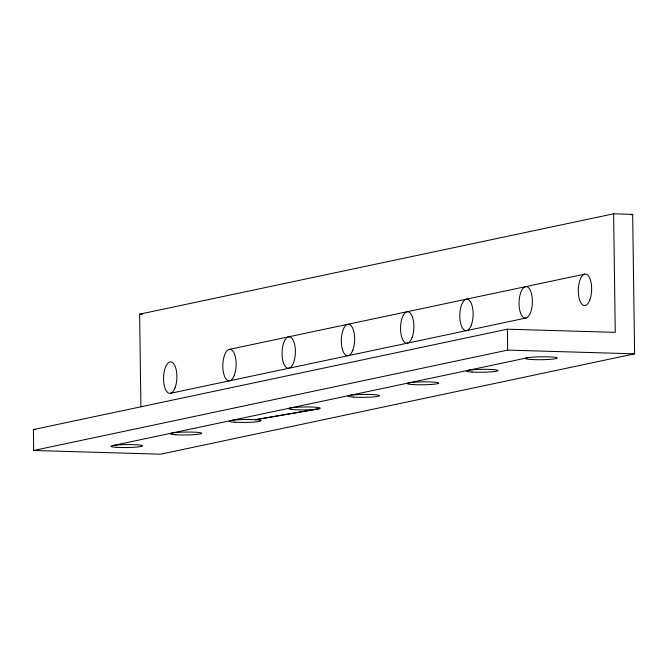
<?xml version="1.0" encoding="UTF-8"?>
<svg xmlns="http://www.w3.org/2000/svg" width="668" height="668" viewBox="0 0 668 668"><rect width="100%" height="100%" fill="white"/><g stroke="black" fill="none" stroke-linecap="round" stroke-linejoin="round"><path stroke-width="1" d="M140.915 406.72L139.62 314.169L613.616 213.81L632.654 214.37L634.6 353.831L160.604 454.19L33.692 450.474L33.4 429.557L507.396 329.19L615.27 332.355L613.616 213.81M630.617 214.795L632.654 214.37M229.249 349.397L584.742 274.122M170.44 393.318L525.933 318.043M33.692 450.474L507.688 350.107L634.6 353.831M112.491 445.639L527.244 357.823M316.59 409.192L255.401 419.713L318.795 408.841A15.756 1.453 -0.8 0 0 304.524 406.971A15.756 1.453 -0.8 0 0 290.238 409.233A15.756 1.453 -0.8 0 0 316.59 409.192L318.795 408.841M139.62 314.169L142.626 314.261M33.4 429.557L35.471 429.616M507.396 329.19L507.688 350.107M235.136 422.226A15.756 1.453 -0.8 0 0 260.787 421.007A15.756 1.453 -0.8 0 0 239.887 419.671A15.756 1.453 -0.8 0 0 235.136 422.226M531.386 359.501A15.756 1.453 -0.8 0 0 557.037 358.282A15.756 1.453 -0.8 0 0 536.137 356.946A15.756 1.453 -0.8 0 0 531.386 359.501M472.134 372.043A15.756 1.453 -0.8 0 0 497.785 370.824A15.756 1.453 -0.8 0 0 476.885 369.496A15.756 1.453 -0.8 0 0 472.134 372.043M589.836 299.907A15.756 6.655 -88.3 0 0 586.479 274.289A15.756 6.655 -88.3 0 0 578.58 295.239A15.756 6.655 -88.3 0 0 589.836 299.907M530.584 312.457A15.756 6.655 -88.3 0 0 527.227 286.839A15.756 6.655 -88.3 0 0 519.337 307.781A15.756 6.655 -88.3 0 0 530.584 312.457M412.891 384.584A15.756 1.453 -0.8 0 0 438.534 383.374A15.756 1.453 -0.8 0 0 417.642 382.038A15.756 1.453 -0.8 0 0 412.891 384.584M353.639 397.134A15.756 1.453 -0.8 0 0 379.29 395.915A15.756 1.453 -0.8 0 0 358.39 394.588A15.756 1.453 -0.8 0 0 353.639 397.134M471.332 324.999A15.756 6.655 -88.3 0 0 467.976 299.381A15.756 6.655 -88.3 0 0 460.085 320.331A15.756 6.655 -88.3 0 0 471.332 324.999M412.081 337.549A15.756 6.655 -88.3 0 0 408.732 311.931A15.756 6.655 -88.3 0 0 400.833 332.873A15.756 6.655 -88.3 0 0 412.081 337.549M352.838 350.09A15.756 6.655 -88.3 0 0 349.481 324.473A15.756 6.655 -88.3 0 0 341.582 345.414A15.756 6.655 -88.3 0 0 352.838 350.09M175.884 434.768A15.756 1.453 -0.8 0 0 201.536 433.549A15.756 1.453 -0.8 0 0 180.636 432.221A15.756 1.453 -0.8 0 0 175.884 434.768M293.586 362.632A15.756 6.655 -88.3 0 0 290.229 337.023A15.756 6.655 -88.3 0 0 282.339 357.964A15.756 6.655 -88.3 0 0 293.586 362.632M116.641 447.318A15.756 1.453 -0.8 0 0 142.292 446.099A15.756 1.453 -0.8 0 0 121.392 444.763A15.756 1.453 -0.8 0 0 116.641 447.318M175.083 387.724A15.756 6.655 -88.3 0 0 171.734 362.106A15.756 6.655 -88.3 0 0 163.835 383.056A15.756 6.655 -88.3 0 0 175.083 387.724M234.334 375.182A15.756 6.655 -88.3 0 0 230.978 349.564A15.756 6.655 -88.3 0 0 223.087 370.506A15.756 6.655 -88.3 0 0 234.334 375.182"/></g></svg>
